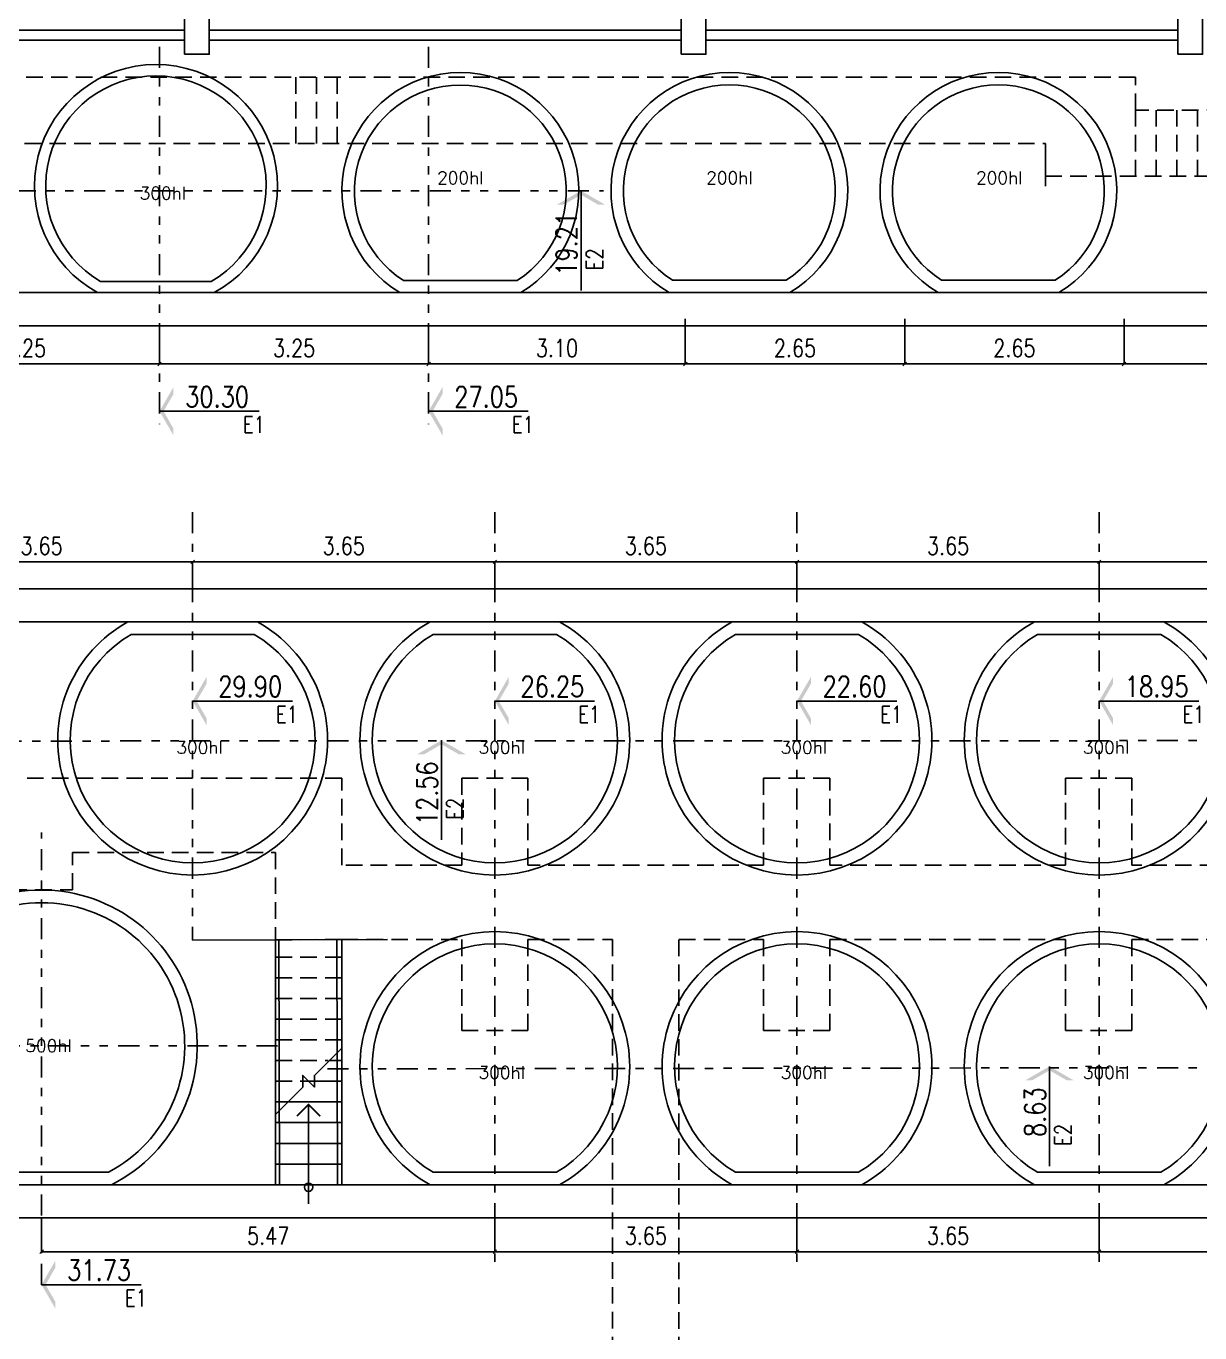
# Model space of a CAD drawing. Extents: x 3 to 114, y 126 to 173.
# Drawn here: x 27.94 to 42.12, y 144.2 to 159.99 of the extents above; entities that cross this region are included whole.
import ezdxf
from ezdxf.enums import TextEntityAlignment as Align

# ---------------------------------------------------------------- set-up
doc = ezdxf.new("R2010")
doc.units = 0
doc.header["$LTSCALE"] = 0.02
doc.header["$MEASUREMENT"] = 0
doc.header["$PDMODE"] = 35
for name, pattern in [('DIVIDE', [31.75, 12.7, -6.35, 0, -6.35, 0, -6.35]), ('HIDDEN', [9.525, 6.35, -3.175]), ('TRAZOS2', [0.375, 0.25, -0.125])]:
    doc.linetypes.add(name, pattern=pattern)
doc.layers.get('0').update_dxf_attribs({"linetype": 'CONTINUOUS'})
doc.layers.get('Defpoints').update_dxf_attribs({"linetype": 'CONTINUOUS'})
for name, color, linetype in [('-alisado-ferrite rojo', 24, 'CONTINUOUS'), ('-LOCAL-TXT', 3, 'CONTINUOUS'), ('-REJILLAS', 8, 'CONTINUOUS'), ('-tabique-tanque', 5, 'CONTINUOUS'), ('10-1-COTA-ACUM-100', 2, 'CONTINUOUS'), ('10-2-COTA-ACUM-100', 2, 'CONTINUOUS'), ('10-COTA-PARC-100', 4, 'CONTINUOUS'), ('columnas', 6, 'CONTINUOUS'), ('EJES-TANQUES', 1, 'TRAZOS2'), ('hatch', 252, 'CONTINUOUS'), ('ladrillo', 30, 'CONTINUOUS'), ('PROYECCION', 7, 'HIDDEN')]:
    doc.layers.add(name, color=color, linetype=linetype)
doc.styles.add('COTAS', font='ROMANS.shx', dxfattribs={"width": 0.8})
doc.styles.add('NICO', font='romans.shx', dxfattribs={"height": 0.2})
doc.dimstyles.new('COTA-S-S-2-50', dxfattribs={"dimscale": 0.5, "dimtxt": 0.25, "dimasz": 0.05, "dimexe": 0, "dimexo": 0, "dimgap": 0.1, "dimtad": 1, "dimzin": 4, "dimdsep": 46, "dimtxsty": 'COTAS', "dimblk": 'OBLIQUE', "dimblk1": 'NONE', "dimblk2": 'M2_COTA', "dimcen": 0.1, "dimclrd": 2, "dimclre": 2, "dimclrt": 2, "dimadec": 0, "dimazin": 0, "dimtfac": 1, "dimtix": 1, "dimtmove": 2, "dimatfit": 3, "dimldrblk": 'M2_COTA', "dimfxl": 0, "dimtolj": 1, "dimtzin": 0, "dimarcsym": 0})

# ---------------------------------------------------------------- blocks, each defined once
blk = doc.blocks.new('FLE-A-ID')
at = {"linetype": 'ByBlock'}
blk.add_line((1.204, 0), (0, 0), dxfattribs=at)
for points in [[(0.168, 0.292), (0.168, 0.208), (0, 0), (0.048, 0)], [(0.168, -0.292), (0.168, -0.208), (0, 0), (0.048, 0)]]:
    blk.add_solid(points)
at = {"style": 'COTAS', "width": 0.8}
blk.add_attdef('NUMEJE', (1.204, 0.262), '', height=0.2, rotation=180, dxfattribs=at)
blk.add_attdef('ACUTA', text='', height=0.25, rotation=180, dxfattribs=at).set_placement((0.333, -0.05), align=Align.RIGHT)
blk = doc.blocks.new('_OBLIQUE')
at = {"color": 0, "linetype": 'ByBlock'}
blk.add_line((-0.5, -0.5), (0.5, 0.5), dxfattribs=at)
blk = doc.blocks.new('*D106')
at = {"layer": '10-COTA-PARC-100', "color": 2, "lineweight": -2}
for p, q in [((41.201, 156.452), (41.201, 155.907)), ((43.851, 156.452), (43.851, 155.907)), ((43.851, 155.907), (41.201, 155.907))]:
    blk.add_line(p, q, dxfattribs=at)
at = {"layer": 'Defpoints', "color": 0}
for p in [(41.201, 156.452), (43.851, 156.452), (41.201, 155.907)]:
    blk.add_point(p, dxfattribs=at)
at = {"layer": '10-COTA-PARC-100', "color": 2, "lineweight": -2, "xscale": 0.0425, "yscale": 0.0425, "zscale": 0.0425, "rotation": 180}
blk.add_blockref('_OBLIQUE', (41.201, 155.907), dxfattribs=at)
at = {"layer": '10-COTA-PARC-100', "color": 2, "lineweight": -2, "xscale": 0.0425, "yscale": 0.0425, "zscale": 0.0425}
blk.add_blockref('_OBLIQUE', (43.851, 155.907), dxfattribs=at)
at = {"layer": '10-COTA-PARC-100', "color": 2, "insert": (42.526, 156.098), "char_height": 0.2125, "attachment_point": 5, "style": 'COTAS'}
blk.add_mtext('\\A1;2.65', dxfattribs=at)
blk = doc.blocks.new('_None')
blk = doc.blocks.new('M2_COTA')
for p, q in [((-1, 0), (0, 0)), ((0, 1), (0, -1))]:
    blk.add_line(p, q)
at = {"const_width": 0.2}
blk.add_lwpolyline([(-1, -1), (1, 1)], dxfattribs=at)
blk = doc.blocks.new('*D107')
at = {"layer": '10-COTA-PARC-100', "color": 2, "lineweight": -2}
for p, q in [((38.551, 156.452), (38.551, 155.907)), ((41.201, 156.452), (41.201, 155.907)), ((41.201, 155.907), (38.551, 155.907))]:
    blk.add_line(p, q, dxfattribs=at)
at = {"layer": 'Defpoints', "color": 0}
for p in [(38.551, 156.452), (41.201, 156.452), (38.551, 155.907)]:
    blk.add_point(p, dxfattribs=at)
at = {"layer": '10-COTA-PARC-100', "color": 2, "lineweight": -2, "xscale": 0.0425, "yscale": 0.0425, "zscale": 0.0425, "rotation": 180}
blk.add_blockref('_OBLIQUE', (38.551, 155.907), dxfattribs=at)
at = {"layer": '10-COTA-PARC-100', "color": 2, "lineweight": -2, "xscale": 0.0425, "yscale": 0.0425, "zscale": 0.0425}
blk.add_blockref('_OBLIQUE', (41.201, 155.907), dxfattribs=at)
at = {"layer": '10-COTA-PARC-100', "color": 2, "insert": (39.876, 156.098), "char_height": 0.2125, "attachment_point": 5, "style": 'COTAS'}
blk.add_mtext('\\A1;2.65', dxfattribs=at)
blk = doc.blocks.new('*D108')
at = {"layer": '10-COTA-PARC-100', "color": 2, "lineweight": -2}
for p, q in [((35.901, 156.452), (35.901, 155.907)), ((38.551, 156.452), (38.551, 155.907)), ((38.551, 155.907), (35.901, 155.907))]:
    blk.add_line(p, q, dxfattribs=at)
at = {"layer": 'Defpoints', "color": 0}
for p in [(35.901, 156.452), (38.551, 156.452), (35.901, 155.907)]:
    blk.add_point(p, dxfattribs=at)
at = {"layer": '10-COTA-PARC-100', "color": 2, "lineweight": -2, "xscale": 0.0425, "yscale": 0.0425, "zscale": 0.0425, "rotation": 180}
blk.add_blockref('_OBLIQUE', (35.901, 155.907), dxfattribs=at)
at = {"layer": '10-COTA-PARC-100', "color": 2, "lineweight": -2, "xscale": 0.0425, "yscale": 0.0425, "zscale": 0.0425}
blk.add_blockref('_OBLIQUE', (38.551, 155.907), dxfattribs=at)
at = {"layer": '10-COTA-PARC-100', "color": 2, "insert": (37.226, 156.098), "char_height": 0.2125, "attachment_point": 5, "style": 'COTAS'}
blk.add_mtext('\\A1;2.65', dxfattribs=at)
blk = doc.blocks.new('*D109')
at = {"layer": '10-COTA-PARC-100', "color": 2, "lineweight": -2}
for p, q in [((32.8, 156.369), (32.8, 155.907)), ((35.901, 156.452), (35.901, 155.907)), ((35.901, 155.907), (32.8, 155.907))]:
    blk.add_line(p, q, dxfattribs=at)
at = {"layer": 'Defpoints', "color": 0}
for p in [(32.8, 156.369), (35.901, 156.452), (32.8, 155.907)]:
    blk.add_point(p, dxfattribs=at)
at = {"layer": '10-COTA-PARC-100', "color": 2, "lineweight": -2, "xscale": 0.0425, "yscale": 0.0425, "zscale": 0.0425, "rotation": 180}
blk.add_blockref('_OBLIQUE', (32.8, 155.907), dxfattribs=at)
at = {"layer": '10-COTA-PARC-100', "color": 2, "lineweight": -2, "xscale": 0.0425, "yscale": 0.0425, "zscale": 0.0425}
blk.add_blockref('_OBLIQUE', (35.901, 155.907), dxfattribs=at)
at = {"layer": '10-COTA-PARC-100', "color": 2, "insert": (34.351, 156.098), "char_height": 0.2125, "attachment_point": 5, "style": 'COTAS'}
blk.add_mtext('\\A1;3.10', dxfattribs=at)
blk = doc.blocks.new('*D110')
at = {"layer": '10-COTA-PARC-100', "color": 2, "lineweight": -2}
for p, q in [((29.55, 156.369), (29.55, 155.907)), ((32.8, 156.369), (32.8, 155.907)), ((32.8, 155.907), (29.55, 155.907))]:
    blk.add_line(p, q, dxfattribs=at)
at = {"layer": 'Defpoints', "color": 0}
for p in [(29.55, 156.369), (32.8, 156.369), (29.55, 155.907)]:
    blk.add_point(p, dxfattribs=at)
at = {"layer": '10-COTA-PARC-100', "color": 2, "lineweight": -2, "xscale": 0.0425, "yscale": 0.0425, "zscale": 0.0425, "rotation": 180}
blk.add_blockref('_OBLIQUE', (29.55, 155.907), dxfattribs=at)
at = {"layer": '10-COTA-PARC-100', "color": 2, "lineweight": -2, "xscale": 0.0425, "yscale": 0.0425, "zscale": 0.0425}
blk.add_blockref('_OBLIQUE', (32.8, 155.907), dxfattribs=at)
at = {"layer": '10-COTA-PARC-100', "color": 2, "insert": (31.175, 156.098), "char_height": 0.2125, "attachment_point": 5, "style": 'COTAS'}
blk.add_mtext('\\A1;3.25', dxfattribs=at)
blk = doc.blocks.new('*D111')
at = {"layer": '10-COTA-PARC-100', "color": 2, "lineweight": -2}
for p, q in [((26.3, 156.369), (26.3, 155.907)), ((29.55, 156.369), (29.55, 155.907)), ((29.55, 155.907), (26.3, 155.907))]:
    blk.add_line(p, q, dxfattribs=at)
at = {"layer": 'Defpoints', "color": 0}
for p in [(26.3, 156.369, 0), (29.55, 156.369), (26.3, 155.907)]:
    blk.add_point(p, dxfattribs=at)
at = {"layer": '10-COTA-PARC-100', "color": 2, "lineweight": -2, "xscale": 0.0425, "yscale": 0.0425, "zscale": 0.0425, "rotation": 180}
blk.add_blockref('_OBLIQUE', (26.3, 155.907), dxfattribs=at)
at = {"layer": '10-COTA-PARC-100', "color": 2, "lineweight": -2, "xscale": 0.0425, "yscale": 0.0425, "zscale": 0.0425}
blk.add_blockref('_OBLIQUE', (29.55, 155.907), dxfattribs=at)
at = {"layer": '10-COTA-PARC-100', "color": 2, "insert": (27.925, 156.098), "char_height": 0.2125, "attachment_point": 5, "style": 'COTAS'}
blk.add_mtext('\\A1;3.25', dxfattribs=at)
blk = doc.blocks.new('*D115')
at = {"layer": '10-COTA-PARC-100', "color": 2, "lineweight": -2}
for p, q in [((40.9, 153.189), (40.9, 153.516)), ((44.55, 153.516), (40.9, 153.516)), ((44.55, 153.189), (44.55, 153.516))]:
    blk.add_line(p, q, dxfattribs=at)
at = {"layer": 'Defpoints', "color": 0}
for p in [(40.9, 153.516), (40.9, 153.189, 0), (44.55, 153.189, 0)]:
    blk.add_point(p, dxfattribs=at)
at = {"layer": '10-COTA-PARC-100', "color": 2, "lineweight": -2, "xscale": 0.0425, "yscale": 0.0425, "zscale": 0.0425, "rotation": 180}
blk.add_blockref('_OBLIQUE', (40.9, 153.516), dxfattribs=at)
at = {"layer": '10-COTA-PARC-100', "color": 2, "lineweight": -2, "xscale": 0.0425, "yscale": 0.0425, "zscale": 0.0425}
blk.add_blockref('_OBLIQUE', (44.55, 153.516), dxfattribs=at)
at = {"layer": '10-COTA-PARC-100', "color": 2, "insert": (42.725, 153.708), "char_height": 0.2125, "attachment_point": 5, "style": 'COTAS'}
blk.add_mtext('\\A1;3.65', dxfattribs=at)
blk = doc.blocks.new('*D116')
at = {"layer": '10-COTA-PARC-100', "color": 2, "lineweight": -2}
for p, q in [((37.25, 153.189), (37.25, 153.516)), ((40.9, 153.516), (37.25, 153.516)), ((40.9, 153.189), (40.9, 153.516))]:
    blk.add_line(p, q, dxfattribs=at)
at = {"layer": 'Defpoints', "color": 0}
for p in [(37.25, 153.516), (37.25, 153.189, 0), (40.9, 153.189, 0)]:
    blk.add_point(p, dxfattribs=at)
at = {"layer": '10-COTA-PARC-100', "color": 2, "lineweight": -2, "xscale": 0.0425, "yscale": 0.0425, "zscale": 0.0425, "rotation": 180}
blk.add_blockref('_OBLIQUE', (37.25, 153.516), dxfattribs=at)
at = {"layer": '10-COTA-PARC-100', "color": 2, "lineweight": -2, "xscale": 0.0425, "yscale": 0.0425, "zscale": 0.0425}
blk.add_blockref('_OBLIQUE', (40.9, 153.516), dxfattribs=at)
at = {"layer": '10-COTA-PARC-100', "color": 2, "insert": (39.075, 153.708), "char_height": 0.2125, "attachment_point": 5, "style": 'COTAS'}
blk.add_mtext('\\A1;3.65', dxfattribs=at)
blk = doc.blocks.new('*D117')
at = {"layer": '10-COTA-PARC-100', "color": 2, "lineweight": -2}
for p, q in [((33.6, 153.189), (33.6, 153.516)), ((37.25, 153.516), (33.6, 153.516)), ((37.25, 153.189), (37.25, 153.516))]:
    blk.add_line(p, q, dxfattribs=at)
at = {"layer": 'Defpoints', "color": 0}
for p in [(33.6, 153.516), (33.6, 153.189, 0), (37.25, 153.189, 0)]:
    blk.add_point(p, dxfattribs=at)
at = {"layer": '10-COTA-PARC-100', "color": 2, "lineweight": -2, "xscale": 0.0425, "yscale": 0.0425, "zscale": 0.0425, "rotation": 180}
blk.add_blockref('_OBLIQUE', (33.6, 153.516), dxfattribs=at)
at = {"layer": '10-COTA-PARC-100', "color": 2, "lineweight": -2, "xscale": 0.0425, "yscale": 0.0425, "zscale": 0.0425}
blk.add_blockref('_OBLIQUE', (37.25, 153.516), dxfattribs=at)
at = {"layer": '10-COTA-PARC-100', "color": 2, "insert": (35.425, 153.708), "char_height": 0.2125, "attachment_point": 5, "style": 'COTAS'}
blk.add_mtext('\\A1;3.65', dxfattribs=at)
blk = doc.blocks.new('*D118')
at = {"layer": '10-COTA-PARC-100', "color": 2, "lineweight": -2}
for p, q in [((29.95, 153.189), (29.95, 153.516)), ((33.6, 153.516), (29.95, 153.516)), ((33.6, 153.189), (33.6, 153.516))]:
    blk.add_line(p, q, dxfattribs=at)
at = {"layer": 'Defpoints', "color": 0}
for p in [(29.95, 153.516), (29.95, 153.189, 0), (33.6, 153.189, 0)]:
    blk.add_point(p, dxfattribs=at)
at = {"layer": '10-COTA-PARC-100', "color": 2, "lineweight": -2, "xscale": 0.0425, "yscale": 0.0425, "zscale": 0.0425, "rotation": 180}
blk.add_blockref('_OBLIQUE', (29.95, 153.516), dxfattribs=at)
at = {"layer": '10-COTA-PARC-100', "color": 2, "lineweight": -2, "xscale": 0.0425, "yscale": 0.0425, "zscale": 0.0425}
blk.add_blockref('_OBLIQUE', (33.6, 153.516), dxfattribs=at)
at = {"layer": '10-COTA-PARC-100', "color": 2, "insert": (31.775, 153.708), "char_height": 0.2125, "attachment_point": 5, "style": 'COTAS'}
blk.add_mtext('\\A1;3.65', dxfattribs=at)
blk = doc.blocks.new('*D119')
at = {"layer": '10-COTA-PARC-100', "color": 2, "lineweight": -2}
for p, q in [((26.3, 153.189), (26.3, 153.516)), ((29.95, 153.516), (26.3, 153.516)), ((29.95, 153.189), (29.95, 153.516))]:
    blk.add_line(p, q, dxfattribs=at)
at = {"layer": 'Defpoints', "color": 0}
for p in [(26.3, 153.516), (26.3, 153.189, 0), (29.95, 153.189, 0)]:
    blk.add_point(p, dxfattribs=at)
at = {"layer": '10-COTA-PARC-100', "color": 2, "lineweight": -2, "xscale": 0.0425, "yscale": 0.0425, "zscale": 0.0425, "rotation": 180}
blk.add_blockref('_OBLIQUE', (26.3, 153.516), dxfattribs=at)
at = {"layer": '10-COTA-PARC-100', "color": 2, "lineweight": -2, "xscale": 0.0425, "yscale": 0.0425, "zscale": 0.0425}
blk.add_blockref('_OBLIQUE', (29.95, 153.516), dxfattribs=at)
at = {"layer": '10-COTA-PARC-100', "color": 2, "insert": (28.125, 153.708), "char_height": 0.2125, "attachment_point": 5, "style": 'COTAS'}
blk.add_mtext('\\A1;3.65', dxfattribs=at)
blk = doc.blocks.new('*D123')
at = {"layer": '10-COTA-PARC-100', "color": 2, "lineweight": -2}
for p, q in [((40.9, 145.589), (40.9, 145.18)), ((44.55, 145.589), (44.55, 145.18)), ((44.55, 145.18), (40.9, 145.18))]:
    blk.add_line(p, q, dxfattribs=at)
at = {"layer": 'Defpoints', "color": 0}
for p in [(40.9, 145.589, 0), (44.55, 145.589, 0), (40.9, 145.18)]:
    blk.add_point(p, dxfattribs=at)
at = {"layer": '10-COTA-PARC-100', "color": 2, "lineweight": -2, "xscale": 0.0425, "yscale": 0.0425, "zscale": 0.0425, "rotation": 180}
blk.add_blockref('_OBLIQUE', (40.9, 145.18), dxfattribs=at)
at = {"layer": '10-COTA-PARC-100', "color": 2, "lineweight": -2, "xscale": 0.0425, "yscale": 0.0425, "zscale": 0.0425}
blk.add_blockref('_OBLIQUE', (44.55, 145.18), dxfattribs=at)
at = {"layer": '10-COTA-PARC-100', "color": 2, "insert": (42.725, 145.371), "char_height": 0.2125, "attachment_point": 5, "style": 'COTAS'}
blk.add_mtext('\\A1;3.65', dxfattribs=at)
blk = doc.blocks.new('*D124')
at = {"layer": '10-COTA-PARC-100', "color": 2, "lineweight": -2}
for p, q in [((37.25, 145.589), (37.25, 145.18)), ((40.9, 145.589), (40.9, 145.18)), ((40.9, 145.18), (37.25, 145.18))]:
    blk.add_line(p, q, dxfattribs=at)
at = {"layer": 'Defpoints', "color": 0}
for p in [(37.25, 145.589, 0), (40.9, 145.589, 0), (37.25, 145.18)]:
    blk.add_point(p, dxfattribs=at)
at = {"layer": '10-COTA-PARC-100', "color": 2, "lineweight": -2, "xscale": 0.0425, "yscale": 0.0425, "zscale": 0.0425, "rotation": 180}
blk.add_blockref('_OBLIQUE', (37.25, 145.18), dxfattribs=at)
at = {"layer": '10-COTA-PARC-100', "color": 2, "lineweight": -2, "xscale": 0.0425, "yscale": 0.0425, "zscale": 0.0425}
blk.add_blockref('_OBLIQUE', (40.9, 145.18), dxfattribs=at)
at = {"layer": '10-COTA-PARC-100', "color": 2, "insert": (39.075, 145.371), "char_height": 0.2125, "attachment_point": 5, "style": 'COTAS'}
blk.add_mtext('\\A1;3.65', dxfattribs=at)
blk = doc.blocks.new('*D125')
at = {"layer": '10-COTA-PARC-100', "color": 2, "lineweight": -2}
for p, q in [((33.6, 145.589), (33.6, 145.18)), ((37.25, 145.589), (37.25, 145.18)), ((37.25, 145.18), (33.6, 145.18))]:
    blk.add_line(p, q, dxfattribs=at)
at = {"layer": 'Defpoints', "color": 0}
for p in [(33.6, 145.589, 0), (37.25, 145.589, 0), (33.6, 145.18)]:
    blk.add_point(p, dxfattribs=at)
at = {"layer": '10-COTA-PARC-100', "color": 2, "lineweight": -2, "xscale": 0.0425, "yscale": 0.0425, "zscale": 0.0425, "rotation": 180}
blk.add_blockref('_OBLIQUE', (33.6, 145.18), dxfattribs=at)
at = {"layer": '10-COTA-PARC-100', "color": 2, "lineweight": -2, "xscale": 0.0425, "yscale": 0.0425, "zscale": 0.0425}
blk.add_blockref('_OBLIQUE', (37.25, 145.18), dxfattribs=at)
at = {"layer": '10-COTA-PARC-100', "color": 2, "insert": (35.425, 145.371), "char_height": 0.2125, "attachment_point": 5, "style": 'COTAS'}
blk.add_mtext('\\A1;3.65', dxfattribs=at)
blk = doc.blocks.new('*D126')
at = {"layer": '10-COTA-PARC-100', "color": 2, "lineweight": -2}
for p, q in [((28.125, 145.589), (28.125, 145.18)), ((33.6, 145.589), (33.6, 145.18)), ((33.6, 145.18), (28.125, 145.18))]:
    blk.add_line(p, q, dxfattribs=at)
at = {"layer": 'Defpoints', "color": 0}
for p in [(28.125, 145.589, 0), (33.6, 145.589, 0), (28.125, 145.18)]:
    blk.add_point(p, dxfattribs=at)
at = {"layer": '10-COTA-PARC-100', "color": 2, "lineweight": -2, "xscale": 0.0425, "yscale": 0.0425, "zscale": 0.0425, "rotation": 180}
blk.add_blockref('_OBLIQUE', (28.125, 145.18), dxfattribs=at)
at = {"layer": '10-COTA-PARC-100', "color": 2, "lineweight": -2, "xscale": 0.0425, "yscale": 0.0425, "zscale": 0.0425}
blk.add_blockref('_OBLIQUE', (33.6, 145.18), dxfattribs=at)
at = {"layer": '10-COTA-PARC-100', "color": 2, "insert": (30.862, 145.371), "char_height": 0.2125, "attachment_point": 5, "style": 'COTAS'}
blk.add_mtext('\\A1;5.47', dxfattribs=at)

msp = doc.modelspace()

# ---------------------------------------------------------------- linework, layer by layer
at = {"layer": '-alisado-ferrite rojo', "color": 0, "extrusion": (0, 0, -1)}
msp.add_lwpolyline([(-24.92, 156.369), (-53.1, 156.369), (-53.1, 156.769), (-24.92, 156.769)], close=True, dxfattribs=at)
at = {"layer": '-alisado-ferrite rojo', "extrusion": (0, 0, -1), "elevation": 0}
msp.add_lwpolyline([(-24.92, 153.189), (-53.85, 153.189), (-53.85, 152.789), (-24.92, 152.789)], close=True, dxfattribs=at)
at = {"layer": '-REJILLAS', "color": 0}
for points in [[(53.1, 156.769), (24.92, 156.769)], [(24.92, 156.369), (53.1, 156.369)]]:
    msp.add_lwpolyline(points, dxfattribs=at)
at = {"layer": '-REJILLAS', "color": 7, "elevation": 0}
for points in [[(24.92, 152.789), (53.85, 152.789), (53.85, 153.189), (24.92, 153.189)], [(24.92, 145.589), (53.85, 145.589), (53.85, 145.989), (24.92, 145.989)]]:
    msp.add_lwpolyline(points, dxfattribs=at)
at = {"layer": '-tabique-tanque', "color": 3}
for points in [[(28.802, 156.769, -3.911521), (30.211, 156.769)], [(28.838, 156.904, -3.714835), (30.175, 156.904)]]:
    msp.add_lwpolyline(points, format="xyb", close=True, dxfattribs=at)
at = {"layer": '-tabique-tanque'}
for points in [[(33.913, 156.769), (32.454, 156.769, -3.646917)], [(37.163, 156.769), (35.704, 156.769, -3.646917)], [(40.413, 156.769), (38.954, 156.769, -3.646917)], [(37.12, 156.919), (35.746, 156.919, -3.435113)], [(40.37, 156.919), (38.996, 156.919, -3.435113)]]:
    msp.add_lwpolyline(points, format="xyb", close=True, dxfattribs=at)
at = {"layer": '-tabique-tanque', "elevation": 0}
for points in [[(33.87, 156.917), (32.496, 156.917, -3.435113)], [(30.732, 152.789, -3.911521), (29.168, 152.789)], [(34.382, 152.789, -3.911521), (32.818, 152.789)], [(38.032, 152.789, -3.911521), (36.468, 152.789)], [(41.682, 152.789, -3.911521), (40.118, 152.789)], [(30.693, 152.639, -3.714835), (29.207, 152.639)], [(34.343, 152.639, -3.714835), (32.857, 152.639)], [(37.993, 152.639, -3.714835), (36.507, 152.639)], [(41.643, 152.639, -3.714835), (40.157, 152.639)], [(28.969, 145.989), (27.281, 145.989, -4.219005)], [(28.932, 146.139), (27.318, 146.139, -4.037326)], [(34.382, 145.989, 3.911521), (32.818, 145.989)], [(34.343, 146.139, 3.714835), (32.857, 146.139)], [(38.032, 145.989, 3.911521), (36.468, 145.989)], [(37.993, 146.139, 3.714835), (36.507, 146.139)], [(41.682, 145.989, 3.911521), (40.118, 145.989)], [(41.643, 146.139, 3.714835), (40.157, 146.139)]]:
    msp.add_lwpolyline(points, format="xyb", close=True, dxfattribs=at)
at = {"color": 0}
for p, q in [((40.251, 158.572, 0), (40.251, 158.055, 0)), ((32.303, 148.952, 0), (29.95, 148.944, 0))]:
    msp.add_line(p, q, dxfattribs=at)
at = {"color": 7, "linetype": 'Continuous', "ltscale": 40}
for p, q in [((31.421, 147.239, 0), (31.75, 147.239, 0)), ((31.1, 146.989, 0), (31.75, 146.989, 0)), ((30.95, 146.739, 0), (31.75, 146.739, 0)), ((30.95, 146.489, 0), (31.75, 146.489, 0)), ((30.95, 146.239, 0), (31.75, 146.239, 0))]:
    msp.add_line(p, q, dxfattribs=at)
at = {"color": 7, "linetype": 'TRAZOS2', "ltscale": 40}
msp.add_line((30.95, 146.989, 0), (31.115, 146.989, 0), dxfattribs=at)
at = {"color": 7, "linetype": 'Continuous', "ltscale": 40, "elevation": 0}
for points in [[(30.95, 148.947), (30.95, 145.989), (31.75, 145.989), (31.75, 148.952)], [(30.992, 148.947), (31, 145.989), (31.7, 145.989), (31.691, 148.952)]]:
    msp.add_lwpolyline(points, dxfattribs=at)
at = {"color": 5, "elevation": 0}
msp.add_lwpolyline([(30.95, 146.839), (31.279, 147.168), (31.279, 147.309), (31.421, 147.168), (31.421, 147.309), (31.75, 147.639)], dxfattribs=at)
at = {"layer": 'columnas'}
for points in [[(29.85, 159.649), (30.15, 159.649), (30.15, 160.109), (29.85, 160.109)], [(35.85, 159.649), (36.15, 159.649), (36.15, 160.109), (35.85, 160.109)]]:
    msp.add_lwpolyline(points, close=True, dxfattribs=at)
at = {"layer": 'columnas', "color": 0}
msp.add_lwpolyline([(41.85, 159.649), (42.15, 159.649), (42.15, 160.109), (41.85, 160.109)], close=True, dxfattribs=at)
at = {"layer": 'EJES-TANQUES', "linetype": 'DIVIDE'}
for p, q in [((29.55, 159.739), (29.55, 155.178)), ((32.8, 159.739), (32.8, 155.178)), ((24.463, 157.997, 0), (34.913, 157.997, 0)), ((29.95, 154.116, 0), (29.95, 148.944, 0)), ((33.6, 154.116, 0), (33.6, 145.044, 0)), ((37.25, 154.116, 0), (37.25, 145.044, 0)), ((40.9, 154.116, 0), (40.9, 145.044, 0)), ((24.063, 151.349, 0), (53.85, 151.359)), ((28.125, 144.781, 0), (28.125, 150.245, 0)), ((30.976, 147.669, 0), (25.274, 147.669, 0)), ((31.58, 147.389, 0), (53.85, 147.419))]:
    msp.add_line(p, q, dxfattribs=at)
at = {"layer": 'hatch', "color": 7}
msp.add_line((31.35, 145.759, 0), (31.35, 146.959, 0), dxfattribs=at)
at = {"layer": 'hatch', "color": 7, "const_width": 0.02, "elevation": 0}
msp.add_lwpolyline([(31.209, 146.817), (31.35, 146.959), (31.491, 146.817)], dxfattribs=at)
at = {"layer": 'hatch', "color": 7}
msp.add_circle((31.35, 145.959, 0), 0.05, dxfattribs=at)
at = {"layer": 'ladrillo', "color": 2}
for points in [[(29.85, 159.939), (24.15, 159.939)], [(35.85, 159.939), (30.15, 159.939)]]:
    msp.add_lwpolyline(points, dxfattribs=at)
at = {"layer": 'ladrillo', "color": 3}
for points in [[(24.15, 159.819), (29.85, 159.819)], [(30.15, 159.819), (35.85, 159.819)]]:
    msp.add_lwpolyline(points, dxfattribs=at)
at = {"layer": 'ladrillo', "color": 0}
for points in [[(41.85, 159.939), (36.15, 159.939)], [(36.15, 159.819), (41.85, 159.819)]]:
    msp.add_lwpolyline(points, dxfattribs=at)
at = {"layer": 'PROYECCION', "color": 7, "linetype": 'TRAZOS2', "ltscale": 40}
for p, q in [((31.196, 159.372, 0), (31.196, 158.572, 0)), ((31.446, 159.372, 0), (31.446, 158.572, 0)), ((31.446, 159.372, 0), (31.446, 158.572, 0)), ((31.696, 159.372, 0), (31.696, 158.572, 0)), ((41.339, 158.975, 0), (41.339, 158.175, 0)), ((41.589, 158.975, 0), (41.589, 158.175, 0)), ((41.839, 158.975, 0), (41.839, 158.175, 0)), ((42.089, 158.975, 0), (42.089, 158.175, 0)), ((30.95, 148.739, 0), (31.75, 148.739, 0)), ((30.95, 148.489, 0), (31.75, 148.489, 0)), ((30.95, 148.239, 0), (31.75, 148.239, 0)), ((30.95, 147.989, 0), (31.75, 147.989, 0)), ((30.95, 147.739, 0), (31.75, 147.739, 0)), ((30.95, 147.489, 0), (31.585, 147.489, 0)), ((31.6, 147.489, 0), (31.75, 147.489, 0)), ((30.95, 147.239, 0), (31.421, 147.239, 0))]:
    msp.add_line(p, q, dxfattribs=at)
at = {"layer": 'PROYECCION', "color": 0, "linetype": 'TRAZOS2', "ltscale": 40, "elevation": 0}
for points in [[(53.85, 159.649), (51.7, 159.649), (51.7, 158.975), (41.339, 158.975), (41.339, 159.372), (25.52, 159.372), (25.52, 158.572), (40.251, 158.572), (40.251, 158.175), (42.317, 158.175)], [(42.317, 158.175), (42.317, 149.852), (41.294, 149.852), (41.294, 150.902), (40.494, 150.902), (40.494, 149.852), (37.646, 149.852), (37.646, 150.902), (36.846, 150.902), (36.846, 149.852), (34, 149.852), (34, 150.902), (33.2, 150.902), (33.2, 149.852), (31.75, 149.852), (31.75, 150.902), (25.52, 150.902), (25.52, 150.002), (27.75, 150.002), (27.75, 149.552), (28.5, 149.552), (28.5, 150.002), (30.95, 150.002), (30.95, 148.947)], [(30.95, 148.947), (31.75, 148.952), (33.2, 148.952), (33.2, 147.852), (34, 147.852), (34, 148.952), (35.023, 148.952), (35.023, 140.049)], [(35.823, 140.049), (35.823, 148.952), (36.846, 148.952), (36.846, 147.852), (37.646, 147.852), (37.646, 148.952), (40.494, 148.952), (40.494, 147.852), (41.294, 147.852), (41.294, 148.952), (44.14, 148.952)]]:
    msp.add_lwpolyline(points, dxfattribs=at)

# ---------------------------------------------------------------- block references
at = {"layer": '10-1-COTA-ACUM-100'}
ref = msp.add_blockref('FLE-A-ID', (29.55, 155.335), dxfattribs=dict(at, xscale=-1, rotation=179.9999999995571))
ref.add_attrib('ACUTA', '30.30', dxfattribs={"layer": '0', "height": 0.25, "rotation": 360, "style": 'COTAS', "width": 0.8}).set_placement((30.631, 155.385), align=Align.RIGHT)
ref.add_attrib('NUMEJE', 'E1', (30.556, 155.073), dxfattribs={"layer": '0', "height": 0.2, "rotation": 360, "style": 'COTAS', "width": 0.8})
ref = msp.add_blockref('FLE-A-ID', (32.8, 155.335), dxfattribs=dict(at, xscale=-1, rotation=179.9999999995571))
ref.add_attrib('ACUTA', '27.05', dxfattribs={"layer": '0', "height": 0.25, "rotation": 360, "style": 'COTAS', "width": 0.8}).set_placement((33.881, 155.385), align=Align.RIGHT)
ref.add_attrib('NUMEJE', 'E1', (33.806, 155.073), dxfattribs={"layer": '0', "height": 0.2, "rotation": 360, "style": 'COTAS', "width": 0.8})
ref = msp.add_blockref('FLE-A-ID', (29.95, 151.834, 0), dxfattribs=dict(at, xscale=-1, rotation=179.9999999995571))
ref.add_attrib('ACUTA', '29.90', dxfattribs={"layer": '0', "height": 0.25, "rotation": 360, "style": 'COTAS', "width": 0.8}).set_placement((31.031, 151.884, 0), align=Align.RIGHT)
ref.add_attrib('NUMEJE', 'E1', (30.956, 151.572, 0), dxfattribs={"layer": '0', "height": 0.2, "rotation": 360, "style": 'COTAS', "width": 0.8})
ref = msp.add_blockref('FLE-A-ID', (33.6, 151.834, 0), dxfattribs=dict(at, xscale=-1, rotation=179.9999999995571))
ref.add_attrib('ACUTA', '26.25', dxfattribs={"layer": '0', "height": 0.25, "rotation": 360, "style": 'COTAS', "width": 0.8}).set_placement((34.681, 151.884, 0), align=Align.RIGHT)
ref.add_attrib('NUMEJE', 'E1', (34.606, 151.572, 0), dxfattribs={"layer": '0', "height": 0.2, "rotation": 360, "style": 'COTAS', "width": 0.8})
ref = msp.add_blockref('FLE-A-ID', (37.25, 151.834, 0), dxfattribs=dict(at, xscale=-1, rotation=179.9999999995571))
ref.add_attrib('ACUTA', '22.60', dxfattribs={"layer": '0', "height": 0.25, "rotation": 360, "style": 'COTAS', "width": 0.8}).set_placement((38.331, 151.884, 0), align=Align.RIGHT)
ref.add_attrib('NUMEJE', 'E1', (38.256, 151.572, 0), dxfattribs={"layer": '0', "height": 0.2, "rotation": 360, "style": 'COTAS', "width": 0.8})
ref = msp.add_blockref('FLE-A-ID', (40.9, 151.834, 0), dxfattribs=dict(at, xscale=-1, rotation=179.9999999995571))
ref.add_attrib('ACUTA', '18.95', dxfattribs={"layer": '0', "height": 0.25, "rotation": 360, "style": 'COTAS', "width": 0.8}).set_placement((41.981, 151.884, 0), align=Align.RIGHT)
ref.add_attrib('NUMEJE', 'E1', (41.906, 151.572, 0), dxfattribs={"layer": '0', "height": 0.2, "rotation": 360, "style": 'COTAS', "width": 0.8})
ref = msp.add_blockref('FLE-A-ID', (28.125, 144.781, 0), dxfattribs=dict(at, xscale=-1, rotation=179.9999999995571))
ref.add_attrib('ACUTA', '31.73', dxfattribs={"layer": '0', "height": 0.25, "rotation": 360, "style": 'COTAS', "width": 0.8}).set_placement((29.206, 144.831, 0), align=Align.RIGHT)
ref.add_attrib('NUMEJE', 'E1', (29.131, 144.519, 0), dxfattribs={"layer": '0', "height": 0.2, "rotation": 360, "style": 'COTAS', "width": 0.8})
at = {"layer": '10-2-COTA-ACUM-100'}
ref = msp.add_blockref('FLE-A-ID', (34.641, 157.999), dxfattribs=dict(at, rotation=270.0000000004495))
ref.add_attrib('ACUTA', '19.21', dxfattribs={"layer": '0', "height": 0.25, "rotation": 90, "style": 'COTAS', "width": 0.8}).set_placement((34.591, 157.745), align=Align.RIGHT)
ref.add_attrib('NUMEJE', 'E2', (34.903, 157.037), dxfattribs={"layer": '0', "height": 0.2, "rotation": 90, "style": 'COTAS', "width": 0.8})
ref = msp.add_blockref('FLE-A-ID', (32.956, 151.359, 0), dxfattribs=dict(at, rotation=270.0000000004495))
ref.add_attrib('ACUTA', '12.56', dxfattribs={"layer": '0', "height": 0.25, "rotation": 90, "style": 'COTAS', "width": 0.8}).set_placement((32.906, 151.105, 0), align=Align.RIGHT)
ref.add_attrib('NUMEJE', 'E2', (33.217, 150.397, 0), dxfattribs={"layer": '0', "height": 0.2, "rotation": 90, "style": 'COTAS', "width": 0.8})
ref = msp.add_blockref('FLE-A-ID', (40.3, 147.419, 0), dxfattribs=dict(at, rotation=270.0000000004495))
ref.add_attrib('ACUTA', '8.63', dxfattribs={"layer": '0', "height": 0.25, "rotation": 90, "style": 'COTAS', "width": 0.8}).set_placement((40.25, 147.165, 0), align=Align.RIGHT)
ref.add_attrib('NUMEJE', 'E2', (40.562, 146.457, 0), dxfattribs={"layer": '0', "height": 0.2, "rotation": 90, "style": 'COTAS', "width": 0.8})

# ---------------------------------------------------------------- texts
at = {"layer": '-LOCAL-TXT', "color": 7, "extrusion": (2.05199e-08, 1.00772e-07, 1), "style": 'NICO'}
for s, p in [('200hl', (33.183, 158.156, 0)), ('200hl', (36.433, 158.156, 0)), ('200hl', (39.693, 158.156, 0)), ('300hl', (29.589, 157.97, 0)), ('300hl', (30.033, 151.273, 0)), ('300hl', (33.683, 151.273, 0)), ('300hl', (37.333, 151.273, 0)), ('300hl', (40.983, 151.273, 0))]:
    msp.add_text(s, height=0.15, dxfattribs=at).set_placement(p, align=Align.MIDDLE_CENTER)
at = {"layer": '-LOCAL-TXT', "color": 7, "extrusion": (2.05199e-08, -1.00772e-07, 1), "style": 'NICO'}
for s, p in [('500hl', (28.208, 147.668, 0)), ('300hl', (33.683, 147.345, 0)), ('300hl', (37.333, 147.345, 0)), ('300hl', (40.983, 147.345, 0))]:
    msp.add_text(s, height=0.15, rotation=360, dxfattribs=at).set_placement(p, align=Align.MIDDLE_CENTER)

# ---------------------------------------------------------------- dimensions: what is measured, and where the dimension line sits
at = {"layer": '10-COTA-PARC-100'}
for base, p1, p2, picture, middle in [((26.3, 155.907), (29.55, 156.369), (26.3, 156.369, 0), '*D111', (27.925, 156.098)), ((29.55, 155.907), (32.8, 156.369), (29.55, 156.369), '*D110', (31.175, 156.098)), ((32.8, 155.907), (35.901, 156.452), (32.8, 156.369), '*D109', (34.351, 156.098)), ((35.901, 155.907), (38.551, 156.452), (35.901, 156.452), '*D108', (37.226, 156.098)), ((26.3, 153.516), (29.95, 153.189, 0), (26.3, 153.189, 0), '*D119', (28.125, 153.708)), ((29.95, 153.516), (33.6, 153.189, 0), (29.95, 153.189, 0), '*D118', (31.775, 153.708)), ((33.6, 153.516), (37.25, 153.189, 0), (33.6, 153.189, 0), '*D117', (35.425, 153.708)), ((37.25, 153.516), (40.9, 153.189, 0), (37.25, 153.189, 0), '*D116', (39.075, 153.708)), ((40.9, 153.516), (44.55, 153.189, 0), (40.9, 153.189, 0), '*D115', (42.725, 153.708)), ((28.124999999, 145.18014737), (33.599999999, 145.588707976, -0.000000076), (28.124999999, 145.588707976, -0.000000076), '*D126', (30.862499999, 145.37139737)), ((33.6, 145.18), (37.25, 145.589, 0), (33.6, 145.589, 0), '*D125', (35.425, 145.371)), ((37.25, 145.18), (40.9, 145.589, 0), (37.25, 145.589, 0), '*D124', (39.075, 145.371)), ((40.9, 145.18), (44.55, 145.589, 0), (40.9, 145.589, 0), '*D123', (42.725, 145.371))]:
    dim = msp.add_linear_dim(base=base, p1=p1, p2=p2, dimstyle='COTA-S-S-2-50', override={"dimscale": 0.85}, dxfattribs=at)
    dim.commit()
    dim.dimension.update_dxf_attribs({"geometry": picture, "text_midpoint": middle})
at = {"layer": '10-COTA-PARC-100', "color": 0}
for base, p1, p2, picture, middle in [((38.551, 155.907), (41.201, 156.452), (38.551, 156.452), '*D107', (39.876, 156.098)), ((41.201, 155.907), (43.851, 156.452), (41.201, 156.452), '*D106', (42.526, 156.098))]:
    dim = msp.add_linear_dim(base=base, p1=p1, p2=p2, dimstyle='COTA-S-S-2-50', override={"dimscale": 0.85}, dxfattribs=at)
    dim.commit()
    dim.dimension.update_dxf_attribs({"geometry": picture, "text_midpoint": middle})

doc.saveas('drawing.dxf')
